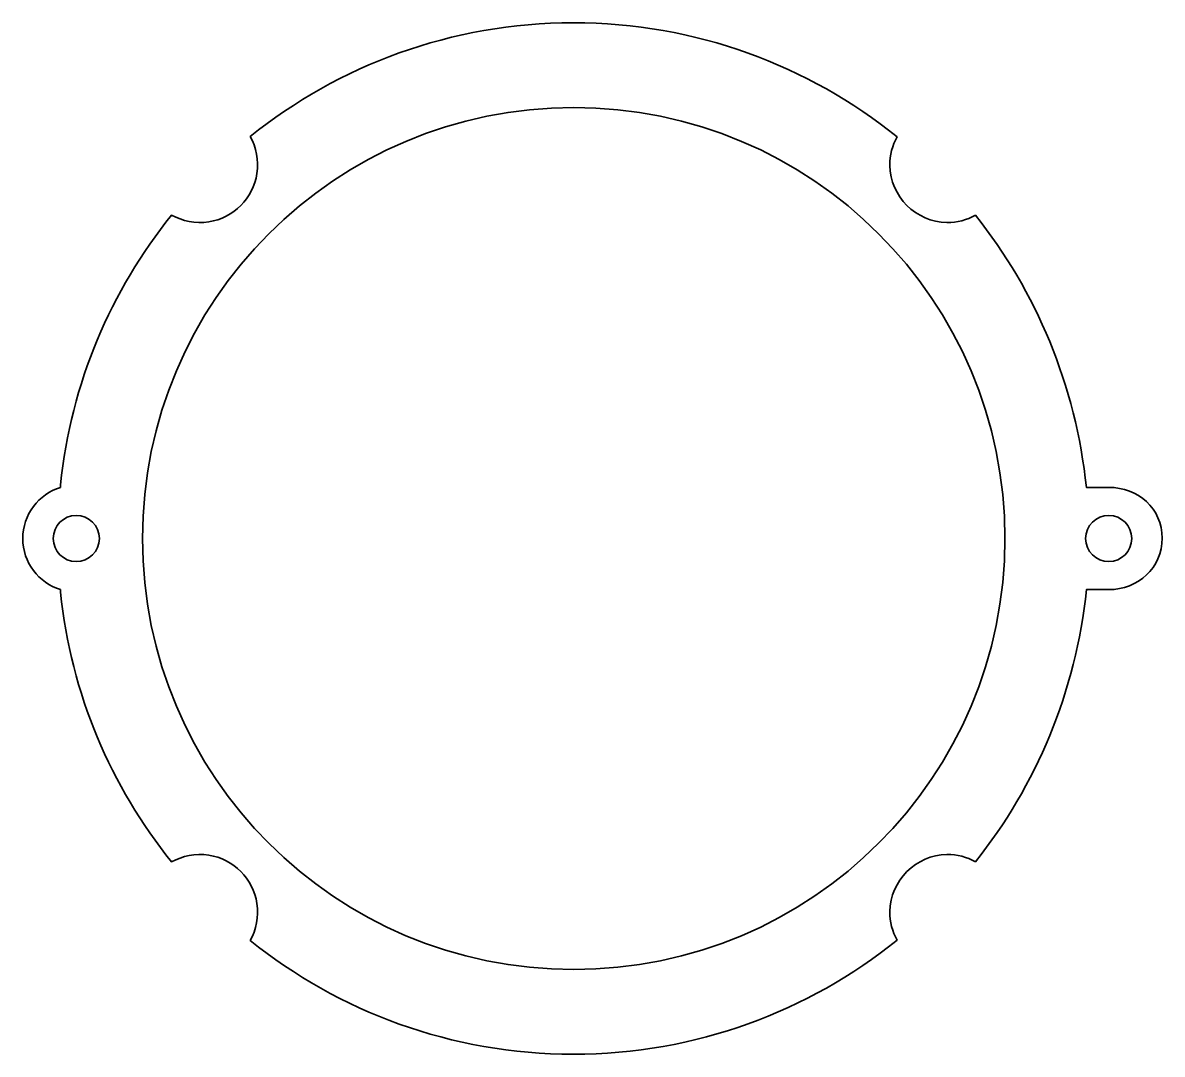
# Model space of a CAD drawing. Header units: millimetres. Extents: x 70.1 to 144, y -155.9 to -88.9.
import ezdxf

# ---------------------------------------------------------------- set-up
doc = ezdxf.new("R2010")
doc.units = ezdxf.units.MM
doc.header["$MEASUREMENT"] = 0
doc.layers.add('Back', color=7, linetype='Continuous', lineweight=0)

msp = doc.modelspace()

# ---------------------------------------------------------------- linework, layer by layer
at = {"layer": 'Back', "color": 250, "lineweight": 35, "true_color": 0x231f20}
for points, knots in [([(140.563, -119.094), (140.563, -119.094), (139.124, -119.094), (139.124, -119.094), (138.438, -112.513), (135.853, -106.308), (131.919, -101.421), (131.371, -101.723), (130.74, -101.893), (130.069, -101.886), (128.061, -101.863), (126.383, -100.185), (126.362, -98.177), (126.354, -97.506), (126.525, -96.875), (126.827, -96.327), (121.08, -91.691), (113.772, -88.913), (105.813, -88.913), (97.867, -88.913), (90.569, -91.682), (84.826, -96.304), (85.216, -97), (85.394, -97.83), (85.262, -98.711), (85.022, -100.312), (83.732, -101.602), (82.131, -101.842), (81.249, -101.975), (80.417, -101.796), (79.72, -101.404), (75.776, -106.298), (73.185, -112.325), (72.501, -118.919), (72.501, -118.919), (72.501, -119.094), (72.501, -119.094), (71.085, -119.533), (70.056, -120.853), (70.056, -122.414), (70.056, -123.974), (71.084, -125.295), (72.501, -125.734), (72.501, -125.734), (72.501, -125.908), (72.501, -125.908), (73.185, -132.502), (75.776, -138.53), (79.721, -143.423), (80.417, -143.031), (81.249, -142.853), (82.131, -142.985), (83.732, -143.226), (85.021, -144.516), (85.262, -146.116), (85.394, -146.997), (85.217, -147.827), (84.826, -148.523), (90.569, -153.145), (97.867, -155.913), (105.813, -155.913), (113.772, -155.913), (121.08, -153.136), (126.827, -148.5), (126.524, -147.952), (126.354, -147.321), (126.362, -146.65), (126.384, -144.642), (128.061, -142.965), (130.069, -142.942), (130.74, -142.935), (131.371, -143.104), (131.918, -143.406), (135.862, -138.508), (138.451, -132.333), (139.129, -125.733), (139.129, -125.733), (140.563, -125.733), (140.563, -125.733), (142.487, -125.733), (144.047, -124.315), (144.047, -122.39), (144.047, -122.39), (144.047, -122.39), (144.047, -122.39), (144.047, -120.466), (142.487, -119.094), (140.563, -119.094)], [0, 0, 0, 0, 1, 1, 1, 2, 2, 2, 3, 3, 3, 4, 4, 4, 5, 5, 5, 6, 6, 6, 7, 7, 7, 8, 8, 8, 9, 9, 9, 10, 10, 10, 11, 11, 11, 12, 12, 12, 13, 13, 13, 14, 14, 14, 15, 15, 15, 16, 16, 16, 17, 17, 17, 18, 18, 18, 19, 19, 19, 20, 20, 20, 21, 21, 21, 22, 22, 22, 23, 23, 23, 24, 24, 24, 25, 25, 25, 26, 26, 26, 27, 27, 27, 28, 28, 28, 29, 29, 29, 29]), ([(133.833, -122.414), (133.833, -137.878), (121.297, -150.414), (105.833, -150.414), (90.369, -150.414), (77.833, -137.878), (77.833, -122.414), (77.833, -106.95), (90.369, -94.414), (105.833, -94.414), (121.297, -94.414), (133.833, -106.95), (133.833, -122.414)], [0, 0, 0, 0, 1, 1, 1, 2, 2, 2, 3, 3, 3, 4, 4, 4, 4]), ([(73.531, -120.914), (72.702, -120.914), (72.031, -121.585), (72.031, -122.414), (72.031, -123.242), (72.702, -123.914), (73.531, -123.914), (74.359, -123.914), (75.031, -123.242), (75.031, -122.414), (75.031, -121.585), (74.359, -120.914), (73.531, -120.914)], [0, 0, 0, 0, 1, 1, 1, 2, 2, 2, 3, 3, 3, 4, 4, 4, 4]), ([(140.572, -120.914), (139.744, -120.914), (139.072, -121.585), (139.072, -122.414), (139.072, -123.242), (139.744, -123.914), (140.572, -123.914), (141.401, -123.914), (142.072, -123.242), (142.072, -122.414), (142.072, -121.585), (141.401, -120.914), (140.572, -120.914)], [0, 0, 0, 0, 1, 1, 1, 2, 2, 2, 3, 3, 3, 4, 4, 4, 4])]:
    msp.add_open_spline(points, degree=3, knots=knots, dxfattribs=at)

doc.saveas('drawing.dxf')
